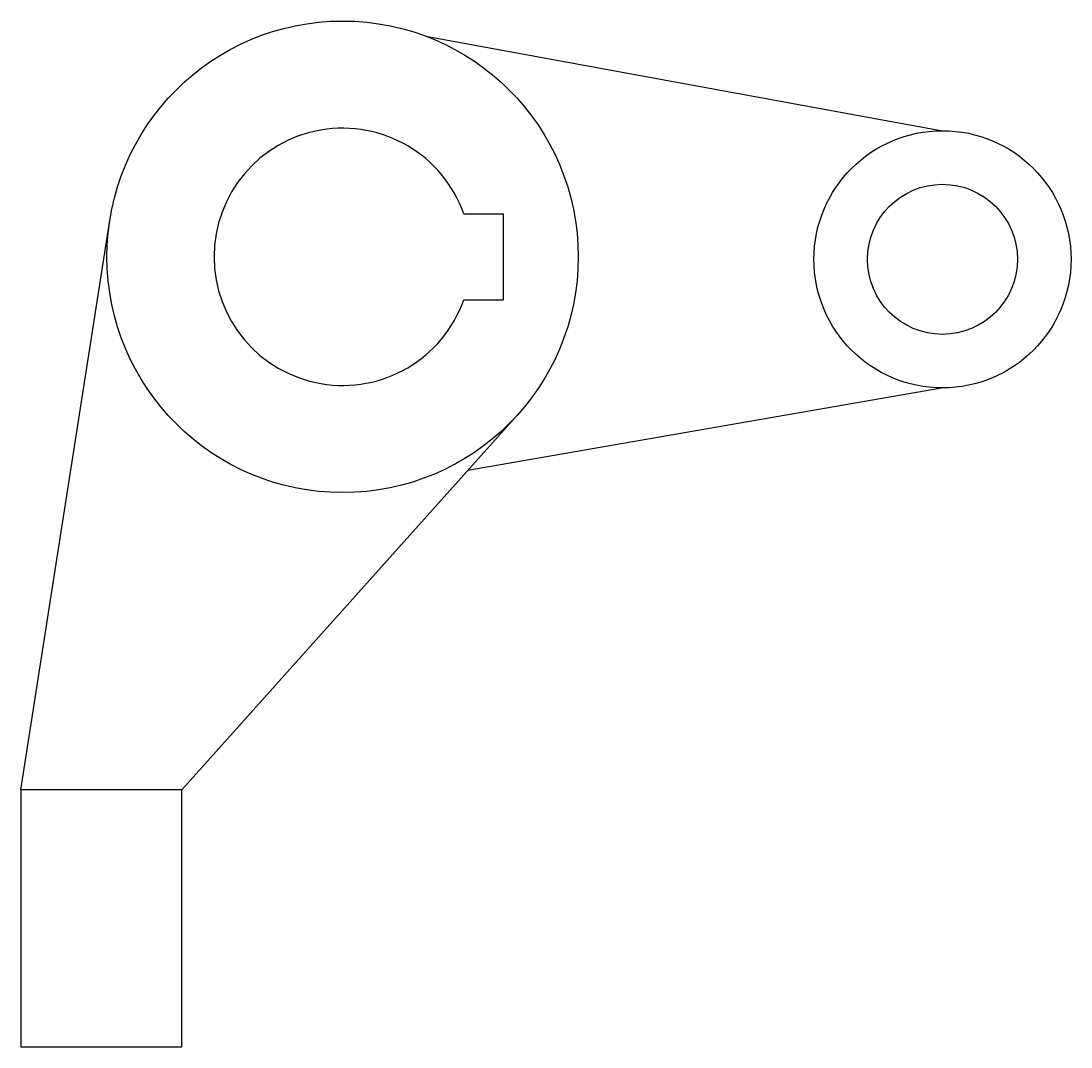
# Model space of a CAD drawing. Header units: metres. Extents: x -30 to 68, y -73.7 to 22.
import ezdxf

# ---------------------------------------------------------------- set-up
doc = ezdxf.new("R2010")
doc.units = ezdxf.units.M
doc.header["$MEASUREMENT"] = 0

msp = doc.modelspace()

# ---------------------------------------------------------------- linework, layer by layer
for p, q in [((7.78, 20.578), (56, 11.767)), ((11.314, 4), (15, 4)), ((15, 4), (15, -4)), ((-30.027, -49.721, 15), (-21.737, 3.393)), ((11.314, -4), (15, -4)), ((11.698, -19.909), (55.895, -12.232)), ((-15.027, -49.721, 15), (16.381, -14.685)), ((7.6, -20.621), (7.724, -20.6))]:
    msp.add_line(p, q)
at = {"elevation": 15}
msp.add_lwpolyline([(-30.027, -73.721), (-15.027, -73.721), (-15.027, -49.721), (-30.027, -49.721)], close=True, dxfattribs=at)
for centre, radius in [((0, 0), 22), ((56, -0.233), 12), ((56, -0.233), 7)]:
    msp.add_circle(centre, radius)
msp.add_arc((0, 0), 12, 19.47122, 340.52878)

doc.saveas('drawing.dxf')
